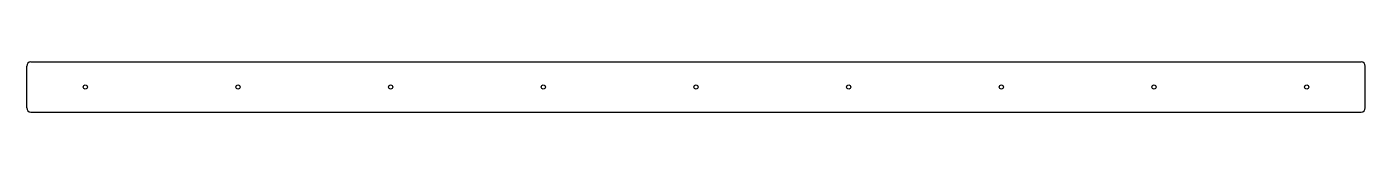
# Model space of a CAD drawing. Header units: millimetres. Extents: x -800 to 800, y -30 to 30.
import ezdxf

# ---------------------------------------------------------------- set-up
doc = ezdxf.new("R2010")
doc.units = ezdxf.units.MM

msp = doc.modelspace()

# ---------------------------------------------------------------- linework, layer by layer
for p, q in [((-800, -25, -9), (-800, 25, -9)), ((-795, 30, -9), (795, 30, -9)), ((800, -25, -9), (800, 25, -9)), ((-795, -30, -9), (795, -30, -9))]:
    msp.add_line(p, q)
for centre in [(-730, 0, -9), (-547.5, 0, -9), (-365, 0, -9), (-182.5, 0, -9), (0, 0, -9), (182.5, 0, -9), (365, 0, -9), (547.5, 0, -9), (730, 0, -9)]:
    msp.add_circle(centre, 2.5)
for centre, start, end in [((-795, 25, -9), 90, 180), ((795, 25, -9), 0, 90), ((-795, -25, -9), 180, 270), ((795, -25, -9), -90, 0)]:
    msp.add_arc(centre, 5, start, end)

doc.saveas('drawing.dxf')
